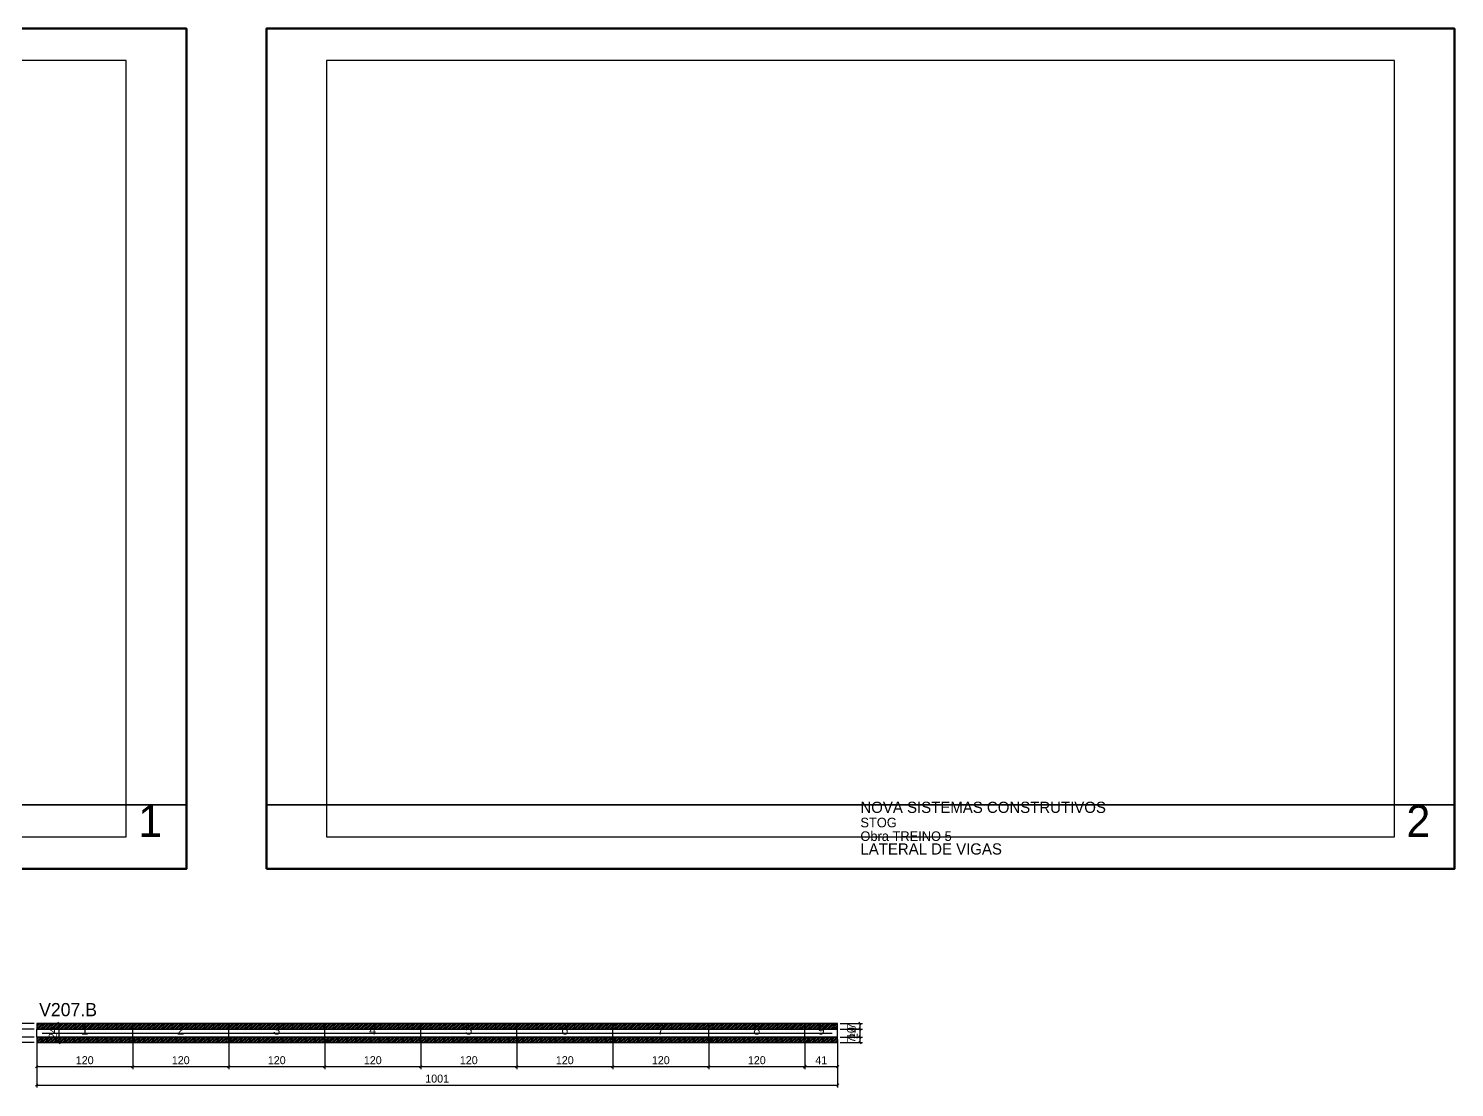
# Model space of a CAD drawing. Extents: x -10500 to 3070, y -6649 to 1250.
# Drawn here: x 1288 to 3070, y -73 to 1250 of the extents above; entities that cross this region are included whole.
import ezdxf
from ezdxf.enums import TextEntityAlignment as Align

# ---------------------------------------------------------------- set-up
doc = ezdxf.new("R2010")
doc.units = 0
for name, color, linetype in [('5', 5, 'Continuous'), ('CARIMBO', 255, 'Continuous'), ('COTA', 241, 'Continuous'), ('Folhas', 255, 'Continuous'), ('NOMENCLATURA', 7, 'Continuous'), ('Painéis', 200, 'Continuous'), ('SARR_2.2x7', 40, 'Continuous'), ('SCO-___-LAJ', 224, 'Continuous')]:
    doc.layers.add(name, color=color, linetype=linetype)
doc.dimstyles.new('PAINEL', dxfattribs={"dimtxt": 10, "dimasz": 3, "dimexe": 3, "dimexo": 3, "dimgap": 3, "dimtad": 1, "dimblk": 'OBLIQUE', "dimblk1": 'OBLIQUE', "dimcen": 2.5, "dimclrd": 4, "dimclre": 4, "dimclrt": 240, "dimazin": 3, "dimtfac": 1, "dimtmove": 0, "dimatfit": 3})

# ---------------------------------------------------------------- blocks, each defined once
blk = doc.blocks.new('_OBLIQUE')
at = {"color": 0, "linetype": 'BYBLOCK'}
blk.add_line((-0.5, -0.5), (0.5, 0.5), dxfattribs=at)

msp = doc.modelspace()

# ---------------------------------------------------------------- hatches: boundary and pattern name
at = {"layer": 'COTA'}
h = msp.add_hatch(dxfattribs=at)
h.set_pattern_fill('ANSI31', scale=0.5)
h.paths.add_polyline_path([(1298, 0), (1418, 0), (1418, 7), (1298, 7)])
h = msp.add_hatch(dxfattribs=at)
h.set_pattern_fill('ANSI31', scale=0.5)
h.paths.add_polyline_path([(1418, 0), (1538, 0), (1538, 7), (1418, 7)])
h = msp.add_hatch(dxfattribs=at)
h.set_pattern_fill('ANSI31', scale=0.5)
h.paths.add_polyline_path([(1538, 0), (1658, 0), (1658, 7), (1538, 7)])
h = msp.add_hatch(dxfattribs=at)
h.set_pattern_fill('ANSI31', scale=0.5)
h.paths.add_polyline_path([(1658, 0), (1778, 0), (1778, 7), (1658, 7)])
h = msp.add_hatch(dxfattribs=at)
h.set_pattern_fill('ANSI31', scale=0.5)
h.paths.add_polyline_path([(1778, 0), (1898, 0), (1898, 7), (1778, 7)])
h = msp.add_hatch(dxfattribs=at)
h.set_pattern_fill('ANSI31', scale=0.5)
h.paths.add_polyline_path([(1898, 0), (2018, 0), (2018, 7), (1898, 7)])
h = msp.add_hatch(dxfattribs=at)
h.set_pattern_fill('ANSI31', scale=0.5)
h.paths.add_polyline_path([(2018, 0), (2138, 0), (2138, 7), (2018, 7)])
h = msp.add_hatch(dxfattribs=at)
h.set_pattern_fill('ANSI31', scale=0.5)
h.paths.add_polyline_path([(2138, 0), (2258, 0), (2258, 7), (2138, 7)])
h = msp.add_hatch(dxfattribs=at)
h.set_pattern_fill('ANSI31', scale=0.5)
h.paths.add_polyline_path([(2258, 0), (2299, 0), (2299, 7), (2258, 7)])
h = msp.add_hatch(dxfattribs=at)
h.set_pattern_fill('ANSI31', scale=0.5)
h.paths.add_polyline_path([(1298, -17), (1418, -17), (1418, -10), (1298, -10)])
h = msp.add_hatch(dxfattribs=at)
h.set_pattern_fill('ANSI31', scale=0.5)
h.paths.add_polyline_path([(1418, -17), (1538, -17), (1538, -10), (1418, -10)])
h = msp.add_hatch(dxfattribs=at)
h.set_pattern_fill('ANSI31', scale=0.5)
h.paths.add_polyline_path([(1538, -17), (1658, -17), (1658, -10), (1538, -10)])
h = msp.add_hatch(dxfattribs=at)
h.set_pattern_fill('ANSI31', scale=0.5)
h.paths.add_polyline_path([(1658, -17), (1778, -17), (1778, -10), (1658, -10)])
h = msp.add_hatch(dxfattribs=at)
h.set_pattern_fill('ANSI31', scale=0.5)
h.paths.add_polyline_path([(1778, -17), (1898, -17), (1898, -10), (1778, -10)])
h = msp.add_hatch(dxfattribs=at)
h.set_pattern_fill('ANSI31', scale=0.5)
h.paths.add_polyline_path([(1898, -17), (2018, -17), (2018, -10), (1898, -10)])
h = msp.add_hatch(dxfattribs=at)
h.set_pattern_fill('ANSI31', scale=0.5)
h.paths.add_polyline_path([(2018, -17), (2138, -17), (2138, -10), (2018, -10)])
h = msp.add_hatch(dxfattribs=at)
h.set_pattern_fill('ANSI31', scale=0.5)
h.paths.add_polyline_path([(2138, -17), (2258, -17), (2258, -10), (2138, -10)])
h = msp.add_hatch(dxfattribs=at)
h.set_pattern_fill('ANSI31', scale=0.5)
h.paths.add_polyline_path([(2258, -17), (2299, -17), (2299, -10), (2258, -10)])

# ---------------------------------------------------------------- linework, layer by layer
at = {"layer": 'CARIMBO', "lineweight": 35}
for p, q in [((0, 280), (1485, 280)), ((1585, 280), (3070, 280))]:
    msp.add_line(p, q, dxfattribs=at)
at = {"layer": 'Folhas', "lineweight": 50}
for points in [[(0, 200), (1485, 200), (1485, 1250), (0, 1250)], [(1585, 200), (3070, 200), (3070, 1250), (1585, 1250)]]:
    msp.add_lwpolyline(points, close=True, dxfattribs=at)
at = {"layer": 'Folhas', "lineweight": 25}
for points in [[(75, 240), (1410, 240), (1410, 1210), (75, 1210)], [(1660, 240), (2995, 240), (2995, 1210), (1660, 1210)]]:
    msp.add_lwpolyline(points, close=True, dxfattribs=at)
at = {"layer": 'Painéis'}
for p, q in [((1298, 0), (1418, 0)), ((1298, -10), (1298, 0)), ((1418, -10), (1418, 0)), ((1418, -10), (1418, 0)), ((1418, 0), (1538, 0)), ((1418, -10), (1418, 0)), ((1538, -10), (1538, 0)), ((1538, -10), (1538, 0)), ((1538, 0), (1658, 0)), ((1538, -10), (1538, 0)), ((1658, -10), (1658, 0)), ((1658, -10), (1658, 0)), ((1658, 0), (1778, 0)), ((1658, -10), (1658, 0)), ((1778, -10), (1778, 0)), ((1778, -10), (1778, 0)), ((1778, 0), (1898, 0)), ((1778, -10), (1778, 0)), ((1898, -10), (1898, 0)), ((1898, -10), (1898, 0)), ((1898, 0), (2018, 0)), ((1898, -10), (1898, 0)), ((2018, -10), (2018, 0)), ((2018, -10), (2018, 0)), ((2018, 0), (2138, 0)), ((2018, -10), (2018, 0)), ((2138, -10), (2138, 0)), ((2138, -10), (2138, 0)), ((2138, 0), (2258, 0)), ((2138, -10), (2138, 0)), ((2258, -10), (2258, 0)), ((2258, -10), (2258, 0)), ((2258, 0), (2299, 0)), ((2258, -10), (2258, 0)), ((2299, -10), (2299, 0)), ((1298, -10), (1418, -10)), ((1418, -10), (1538, -10)), ((1538, -10), (1658, -10)), ((1658, -10), (1778, -10)), ((1778, -10), (1898, -10)), ((1898, -10), (2018, -10)), ((2018, -10), (2138, -10)), ((2138, -10), (2258, -10)), ((2258, -10), (2299, -10))]:
    msp.add_line(p, q, dxfattribs=at)
at = {"layer": 'SARR_2.2x7'}
for points in [[(1305, -5), (1418, -5)], [(1305, -5), (1418, -5)], [(1418, -5), (1538, -5)], [(1418, -5), (1538, -5)], [(1538, -5), (1658, -5)], [(1538, -5), (1658, -5)], [(1658, -5), (1778, -5)], [(1658, -5), (1778, -5)], [(1778, -5), (1898, -5)], [(1778, -5), (1898, -5)], [(1898, -5), (2018, -5)], [(1898, -5), (2018, -5)], [(2018, -5), (2138, -5)], [(2018, -5), (2138, -5)], [(2138, -5), (2258, -5)], [(2138, -5), (2258, -5)], [(2258, -5), (2292, -5)], [(2258, -5), (2292, -5)]]:
    msp.add_lwpolyline(points, dxfattribs=at)
at = {"layer": 'SCO-___-LAJ'}
for points in [[(1298, 0), (1418, 0), (1418, 7), (1298, 7)], [(1418, 0), (1538, 0), (1538, 7), (1418, 7)], [(1538, 0), (1658, 0), (1658, 7), (1538, 7)], [(1658, 0), (1778, 0), (1778, 7), (1658, 7)], [(1778, 0), (1898, 0), (1898, 7), (1778, 7)], [(1898, 0), (2018, 0), (2018, 7), (1898, 7)], [(2018, 0), (2138, 0), (2138, 7), (2018, 7)], [(2138, 0), (2258, 0), (2258, 7), (2138, 7)], [(2258, 0), (2299, 0), (2299, 7), (2258, 7)], [(1298, -17), (1418, -17), (1418, -10), (1298, -10)], [(1418, -17), (1538, -17), (1538, -10), (1418, -10)], [(1538, -17), (1658, -17), (1658, -10), (1538, -10)], [(1658, -17), (1778, -17), (1778, -10), (1658, -10)], [(1778, -17), (1898, -17), (1898, -10), (1778, -10)], [(1898, -17), (2018, -17), (2018, -10), (1898, -10)], [(2018, -17), (2138, -17), (2138, -10), (2018, -10)], [(2138, -17), (2258, -17), (2258, -10), (2138, -10)], [(2258, -17), (2299, -17), (2299, -10), (2258, -10)]]:
    msp.add_lwpolyline(points, close=True, dxfattribs=at)

# ---------------------------------------------------------------- texts
at = {"layer": '5'}
for s, p in [('1', (1358, -1)), ('2', (1478, -1)), ('3', (1598, -1)), ('4', (1718, -1)), ('5', (1838, -1)), ('6', (1958, -1)), ('7', (2078, -1)), ('8', (2198, -1)), ('9', (2278.5, -1))]:
    msp.add_text(s, height=12, dxfattribs=at).set_placement(p, align=Align.MIDDLE_CENTER)
at = {"layer": 'CARIMBO'}
for s, height, p in [('1', 40, (1425, 240)), ('NOVA SISTEMAS CONSTRUTIVOS', 14, (2327.5, 270)), ('2', 40, (3010, 240)), ('STOG', 12, (2327.5, 252)), ('Obra TREINO 5', 12, (2327.5, 235)), ('LATERAL DE VIGAS', 14, (2327.5, 218))]:
    msp.add_text(s, height=height, dxfattribs=at).set_placement(p)
at = {"layer": 'NOMENCLATURA'}
msp.add_text('V207.B', height=16.5, dxfattribs=at).set_placement((1301, 16))

# ---------------------------------------------------------------- dimensions: what is measured, and where the dimension line sits
at = {"layer": 'COTA'}
for base, p1, p2 in [((1270, 0), (1298, 0), (1298, 7)), ((1270, -10), (1298, -10), (1298, 0)), ((1326, -17), (1298, -17), (1298, 7)), ((2327, -17), (2299, -17), (2299, 7)), ((2327, 0), (2299, 0), (2299, 7)), ((2327, -10), (2299, -10), (2299, 0)), ((1270, -17), (1298, -17), (1298, -10)), ((2327, -17), (2299, -17), (2299, -10))]:
    msp.add_linear_dim(base=base, p1=p1, p2=p2, angle=90, dimstyle='PAINEL', dxfattribs=at).render()
for base, p1, p2 in [((1298, -47), (1298, -10), (1418, -10)), ((1298, -70), (1298, -10), (2299, -10)), ((1418, -47), (1418, -10), (1538, -10)), ((1538, -47), (1538, -10), (1658, -10)), ((1658, -47), (1658, -10), (1778, -10)), ((1778, -47), (1778, -10), (1898, -10)), ((1898, -47), (1898, -10), (2018, -10)), ((2018, -47), (2018, -10), (2138, -10)), ((2138, -47), (2138, -10), (2258, -10)), ((2258, -47), (2258, -10), (2299, -10))]:
    msp.add_linear_dim(base=base, p1=p1, p2=p2, dimstyle='PAINEL', dxfattribs=at).render()

doc.saveas('drawing.dxf')
